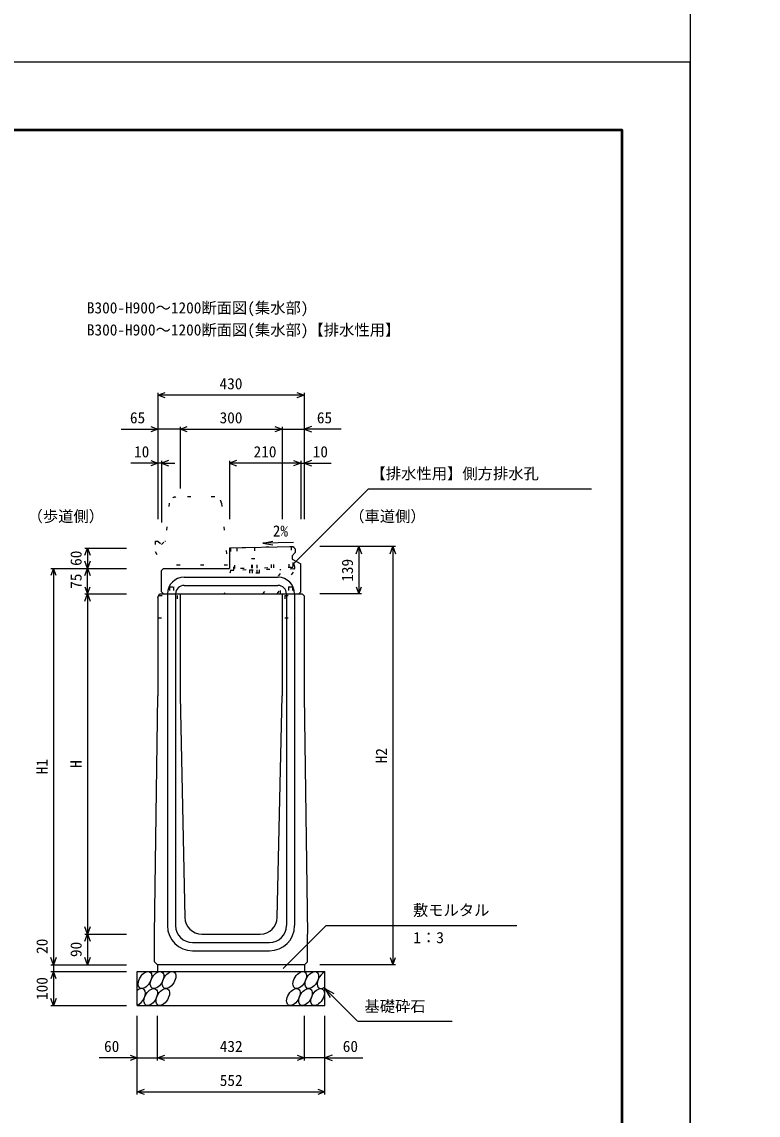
# Model space of a CAD drawing. Units: millimetres, scale not verified. Extents: x -12600 to 12600, y -5940 to 5940.
# Drawn here: x -6165 to -4000, y -3095 to 119 of the extents above; entities that cross this region are included whole.
import ezdxf
from ezdxf.enums import TextEntityAlignment as Align

# ---------------------------------------------------------------- set-up
doc = ezdxf.new("R2010")
doc.units = ezdxf.units.MM
doc.header["$LTSCALE"] = 40
doc.linetypes.add('DOTTED', pattern=[1.75, 0.25, -1.5])
for name, color, linetype, lineweight in [('0-0_DIM', 7, 'Continuous', 25), ('0-1_Defpoints', 5, 'Continuous', 25), ('0-2_HATCH', 6, 'Continuous', 25), ('0-5_OUTLINE', 3, 'Continuous', 25), ('0-6_OUTLINE2', 4, 'Continuous', 25), ('0-7_TXT', 7, 'Continuous', 25), ('0-8_WAKU', 3, 'Continuous', 25)]:
    doc.layers.add(name, color=color, linetype=linetype, lineweight=lineweight)
doc.styles.add('ＭＳ ゴシック', font='')
doc.styles.get('ＭＳ ゴシック').set_extended_font_data('MS Gothic')

msp = doc.modelspace()

# ---------------------------------------------------------------- linework, layer by layer
at = {"layer": '0-0_DIM'}
for p, q in [((-5765, -971.3), (-5765, -1342.94)), ((-5335, -978.8), (-5765, -978.8)), ((-5335, -971.3), (-5335, -1342.94)), ((-5873.38, -1078.8), (-5765, -1078.8)), ((-5700, -1078.8), (-5765, -1078.8)), ((-5700, -1071.3), (-5700, -1252.94)), ((-5700, -1078.8), (-5400, -1078.8)), ((-5400, -1071.3), (-5400, -1342.94)), ((-5400, -1078.8), (-5335, -1078.8)), ((-5226.62, -1078.8), (-5335, -1078.8)), ((-5765, -1178.8), (-5844.84, -1178.8)), ((-5755, -1178.8), (-5765, -1178.8)), ((-5755, -1171.3), (-5755, -1352.94)), ((-5755, -1178.8), (-5715.08, -1178.8)), ((-5555, -1171.3), (-5555, -1342.94)), ((-5345, -1178.8), (-5555, -1178.8)), ((-5345, -1171.3), (-5345, -1342.94)), ((-5345, -1178.8), (-5335, -1178.8)), ((-5335, -1178.8), (-5255.16, -1178.8)), ((-5368.17, -1476.24), (-5146.03, -1254.1)), ((-5146.03, -1254.1), (-4490.13, -1254.1)), ((-5979.5, -1427.94), (-5857, -1427.94)), ((-5972, -1427.94), (-5972, -1487.94)), ((-5066.5, -1423.94), (-5289, -1423.94)), ((-5174, -1423.94), (-5174, -1562.94)), ((-5074, -1423.94), (-5074, -2652.94)), ((-6079.5, -1487.94), (-5857, -1487.94)), ((-6072, -1487.94), (-6072, -2652.94)), ((-5972, -1562.94), (-5972, -1487.94)), ((-5979.5, -1562.94), (-5857, -1562.94)), ((-5972, -1562.94), (-5972, -2562.94)), ((-5166.5, -1562.94), (-5289, -1562.94)), ((-5396.89, -2663.75), (-5270.66, -2537.52)), ((-5270.66, -2537.52), (-4709.19, -2537.52)), ((-5979.5, -2562.94), (-5857, -2562.94)), ((-5972, -2562.94), (-5972, -2652.94)), ((-6079.5, -2652.94), (-5857, -2652.94)), ((-6072, -2652.94), (-6072, -2672.94)), ((-5066.5, -2652.94), (-5289, -2652.94)), ((-6079.5, -2672.94), (-5857, -2672.94)), ((-6072, -2672.94), (-6072, -2772.94)), ((-5274, -2722.94), (-5178.24, -2818.7)), ((-5274, -2722.94), (-5248.02, -2737.94)), ((-5274, -2722.94), (-5259, -2748.92)), ((-6079.5, -2772.94), (-5857, -2772.94)), ((-5826, -3034.31), (-5826, -2802.94)), ((-5766, -2934.31), (-5766, -2802.94)), ((-5334, -2934.31), (-5334, -2802.94)), ((-5274, -3034.31), (-5274, -2802.94)), ((-5177.24, -2818.7), (-4899.69, -2818.7)), ((-5826, -2926.81), (-5937.79, -2926.81)), ((-5826, -2926.81), (-5766, -2926.81)), ((-5766, -2926.81), (-5334, -2926.81)), ((-5274, -2926.81), (-5334, -2926.81)), ((-5274, -2926.81), (-5162.21, -2926.81)), ((-5826, -3026.81), (-5274, -3026.81))]:
    msp.add_line(p, q, dxfattribs=at)
for points in [[(-5743.86, -986.5), (-5765, -978.8), (-5743.86, -971.11)], [(-5356.14, -971.11), (-5335, -978.8), (-5356.14, -986.5)], [(-5786.14, -1071.11), (-5765, -1078.8), (-5786.14, -1086.5)], [(-5678.86, -1086.5), (-5700, -1078.8), (-5678.86, -1071.11)], [(-5421.14, -1071.11), (-5400, -1078.8), (-5421.14, -1086.5)], [(-5313.86, -1071.11), (-5335, -1078.8), (-5313.86, -1086.5)], [(-5786.14, -1171.11), (-5765, -1178.8), (-5786.14, -1186.5)], [(-5733.86, -1171.11), (-5755, -1178.8), (-5733.86, -1186.5)], [(-5533.86, -1171.11), (-5555, -1178.8), (-5533.86, -1186.5)], [(-5366.14, -1171.11), (-5345, -1178.8), (-5366.14, -1186.5)], [(-5313.86, -1171.11), (-5335, -1178.8), (-5313.86, -1186.5)], [(-5979.7, -1449.09), (-5972, -1427.94), (-5964.3, -1449.09)], [(-5181.7, -1445.09), (-5174, -1423.94), (-5166.3, -1445.09)], [(-5081.7, -1445.09), (-5074, -1423.94), (-5066.3, -1445.09)], [(-5964.3, -1466.8), (-5972, -1487.94), (-5979.7, -1466.8)], [(-6064.3, -1509.09), (-6072, -1487.94), (-6079.7, -1509.09)], [(-5979.7, -1509.09), (-5972, -1487.94), (-5964.3, -1509.09)], [(-5979.7, -1541.8), (-5972, -1562.94), (-5964.3, -1541.8)], [(-5181.7, -1541.8), (-5174, -1562.94), (-5166.3, -1541.8)], [(-5979.7, -1584.09), (-5972, -1562.94), (-5964.3, -1584.09)], [(-5964.3, -2541.8), (-5972, -2562.94), (-5979.7, -2541.8)], [(-5979.7, -2584.09), (-5972, -2562.94), (-5964.3, -2584.09)], [(-6064.3, -2631.8), (-6072, -2652.94), (-6079.7, -2631.8)], [(-5964.3, -2631.8), (-5972, -2652.94), (-5979.7, -2631.8)], [(-5081.7, -2631.8), (-5074, -2652.94), (-5066.3, -2631.8)], [(-6064.3, -2694.09), (-6072, -2672.94), (-6079.7, -2694.09)], [(-6064.3, -2751.8), (-6072, -2772.94), (-6079.7, -2751.8)], [(-5847.14, -2919.11), (-5826, -2926.81), (-5847.14, -2934.5)], [(-5744.86, -2934.5), (-5766, -2926.81), (-5744.86, -2919.11)], [(-5355.14, -2919.11), (-5334, -2926.81), (-5355.14, -2934.5)], [(-5252.86, -2919.11), (-5274, -2926.81), (-5252.86, -2934.5)], [(-5804.86, -3034.5), (-5826, -3026.81), (-5804.86, -3019.11)], [(-5295.14, -3019.11), (-5274, -3026.81), (-5295.14, -3034.5)]]:
    msp.add_lwpolyline(points, dxfattribs=at)
at = {"layer": '0-1_Defpoints'}
for points in [[(-4200, -5940), (12600, -5940), (12600, 5940), (-4200, 5940)], [(-12600, -5940), (-4200, -5940), (-4200, 0), (-12600, 0)]]:
    msp.add_lwpolyline(points, close=True, dxfattribs=at)
at = {"layer": '0-2_HATCH', "linetype": 'DOTTED'}
for p, q in [((-5367.54, -1424.08), (-5544, -1427.72)), ((-5541.65, -1493.19), (-5543, -1427.7)), ((-5538.75, -1488.62), (-5540, -1427.64)), ((-5533, -1427.49), (-5531.75, -1488.48)), ((-5486.76, -1487.55), (-5488.01, -1426.57)), ((-5481.02, -1426.42), (-5479.76, -1487.41)), ((-5430.77, -1486.4), (-5432.03, -1425.41)), ((-5423.77, -1486.25), (-5425.03, -1425.27)), ((-5378.78, -1485.33), (-5380.04, -1424.34)), ((-5373.04, -1424.2), (-5371.78, -1485.18)), ((-5368.54, -1424.1), (-5364.04, -1424.01)), ((-5367.37, -1480.59), (-5368.54, -1424.1)), ((-5362.75, -1486.5), (-5364.04, -1424.01)), ((-5473.13, -1487.27), (-5473.73, -1458.28)), ((-5371.78, -1485.18), (-5541.74, -1488.69)), ((-5365.69, -1489.56), (-5541.65, -1493.19)), ((-5487.96, -1492.08), (-5487.76, -1502.08)), ((-5474.11, -1491.79), (-5473.9, -1501.79))]:
    msp.add_line(p, q, dxfattribs=at)
for points in [[(-5544, -1427.72), (-5552, -1427.89), (-5550.66, -1492.87), (-5541.66, -1492.69)], [(-5489.13, -1487.6), (-5489.72, -1458.61), (-5473.73, -1458.28)]]:
    msp.add_lwpolyline(points, dxfattribs=at)
msp.add_lwpolyline([(-5494.89, -1492.22), (-5467.18, -1491.65), (-5466.97, -1501.65), (-5494.68, -1502.22)], close=True, dxfattribs=at)
for centre, radius in [((-5371.87, -1480.68), 4.5), ((-5365.75, -1486.56), 3)]:
    msp.add_arc(centre, radius, 271.18119, 1.18119, dxfattribs=at)
at = {"layer": '0-2_HATCH'}
for centre in [(-5803.11, -2697.94), (-5767.63, -2697.94), (-5732.16, -2697.94), (-5347.95, -2697.94), (-5312.48, -2697.94), (-5786.23, -2747.94), (-5750.75, -2747.94), (-5366.55, -2747.94), (-5331.07, -2747.94), (-5295.59, -2747.94)]:
    msp.add_ellipse(centre, major_axis=(14.54, 23.54), ratio=0.5792, dxfattribs=at)
for centre, start_param, end_param in [((-5277, -2697.94), 0.6666252, 4.1103269), ((-5821.7, -2747.94), 3.7419964, 7.318141)]:
    msp.add_ellipse(centre, major_axis=(14.54, 23.54), ratio=0.5792, start_param=start_param, end_param=end_param, dxfattribs=at)
at = {"layer": '0-5_OUTLINE', "linetype": 'DOTTED'}
for p, q in [((-5598.1, -1277.94), (-5711.9, -1277.94)), ((-5731.81, -1295.99), (-5743, -1407.94)), ((-5578.2, -1295.95), (-5560, -1477.94)), ((-5773, -1407.94), (-5773, -1437.94)), ((-5773, -1407.94), (-5765, -1407.94)), ((-5773, -1437.94), (-5750, -1477.94)), ((-5560, -1477.94), (-5750, -1477.94))]:
    msp.add_line(p, q, dxfattribs=at)
at = {"layer": '0-5_OUTLINE'}
for p, q in [((-5367, -1424.07), (-5555, -1427.94)), ((-5555, -1427.94), (-5555, -1487.94)), ((-5370, -1450.94), (-5361, -1440.94)), ((-5367, -1424.07), (-5361, -1429.94)), ((-5361, -1429.94), (-5361, -1440.94)), ((-5370, -1450.94), (-5370, -1460.94)), ((-5370, -1460.94), (-5345, -1473.94)), ((-5345, -1556.94), (-5345, -1473.94)), ((-5755, -1493.94), (-5749, -1487.94)), ((-5755, -1556.94), (-5755, -1493.94)), ((-5749, -1487.94), (-5555, -1487.94)), ((-5765, -1572.94), (-5760, -1562.94)), ((-5765, -1572.94), (-5765, -1862.94)), ((-5760, -1562.94), (-5341, -1562.94)), ((-5755, -1556.94), (-5749, -1562.94)), ((-5700, -1562.94), (-5700, -1862.94)), ((-5400, -1562.94), (-5400, -1862.94)), ((-5351, -1562.94), (-5345, -1556.94)), ((-5341, -1562.94), (-5335, -1568.94)), ((-5335, -1568.94), (-5335, -1862.94)), ((-5775, -2562.94), (-5765, -1862.94)), ((-5700, -1862.94), (-5686.05, -2514.01)), ((-5413.95, -2514.01), (-5400, -1862.94)), ((-5335, -1862.94), (-5325, -2562.94)), ((-5775, -2643.94), (-5775, -2562.94)), ((-5636.06, -2562.94), (-5463.94, -2562.94)), ((-5325, -2643.94), (-5325, -2562.94)), ((-5775, -2643.94), (-5766, -2652.94)), ((-5334, -2652.94), (-5766, -2652.94)), ((-5766, -2652.94), (-5766, -2672.94)), ((-5335, -2652.94), (-5765, -2652.94)), ((-5334, -2652.94), (-5325, -2643.94)), ((-5334, -2652.94), (-5334, -2672.94)), ((-5826, -2672.94), (-5274, -2672.94)), ((-5826, -2772.94), (-5826, -2672.94)), ((-5274, -2772.94), (-5274, -2672.94)), ((-5826, -2772.94), (-5274, -2772.94))]:
    msp.add_line(p, q, dxfattribs=at)
at = {"layer": '0-5_OUTLINE', "linetype": 'DOTTED'}
msp.add_lwpolyline([(-5765, -1407.94), (-5755, -1417.94), (-5745, -1407.94), (-5743, -1407.94)], dxfattribs=at)
for centre, start, end in [((-5711.9, -1297.94), 90, 174.40835), ((-5598.1, -1297.94), 4.08463, 90)]:
    msp.add_arc(centre, 20, start, end, dxfattribs=at)
at = {"layer": '0-5_OUTLINE'}
for centre, start, end in [((-5636.06, -2512.94), 181.22758, 269.80012), ((-5463.94, -2512.94), 270, 358.77242)]:
    msp.add_arc(centre, 50, start, end, dxfattribs=at)
at = {"layer": '0-6_OUTLINE2', "linetype": 'DOTTED'}
for p, q in [((-5456.89, -1562.94), (-5368.53, -1461.71)), ((-5414.35, -1562.94), (-5346.63, -1473.09)), ((-5550.67, -1492.37), (-5570, -1562.94)), ((-5405, -1562.94), (-5405, -1490.37)), ((-5731, -1542.44), (-5719, -1542.44)), ((-5731, -1542.44), (-5731, -1567.44)), ((-5719, -1542.44), (-5719, -1567.44)), ((-5381, -1542.44), (-5369, -1542.44)), ((-5381, -1542.44), (-5381, -1567.44)), ((-5369, -1542.44), (-5369, -1567.44)), ((-5762.25, -1567.44), (-5708, -1567.44)), ((-5708, -1567.44), (-5708, -1632.94)), ((-5392, -1567.44), (-5337.75, -1567.44)), ((-5765, -1632.94), (-5708, -1632.94))]:
    msp.add_line(p, q, dxfattribs=at)
at = {"layer": '0-6_OUTLINE2'}
for p, q in [((-5688, -1513.94), (-5412, -1513.94)), ((-5688, -1537.94), (-5412, -1537.94)), ((-5737, -1562.94), (-5737, -2537.94)), ((-5713, -1562.94), (-5713, -2537.94)), ((-5387, -1562.94), (-5387, -2537.94)), ((-5363, -1562.94), (-5363, -2537.94)), ((-5663, -2587.94), (-5437, -2587.94)), ((-5663, -2611.94), (-5437, -2611.94))]:
    msp.add_line(p, q, dxfattribs=at)
at = {"layer": '0-6_OUTLINE2', "linetype": 'DOTTED'}
msp.add_lwpolyline([(-5392, -1567.44), (-5392, -1632.94), (-5335, -1632.94)], dxfattribs=at)
at = {"layer": '0-6_OUTLINE2'}
for centre, radius, start, end in [((-5688, -1562.94), 49, 90, 180), ((-5688, -1562.94), 25, 90, 180), ((-5412, -1562.94), 49, 0, 90), ((-5412, -1562.94), 25, 0, 90), ((-5663, -2537.94), 74, 180, 270), ((-5663, -2537.94), 50, 180, 270), ((-5437, -2537.94), 50, 270, 0), ((-5437, -2537.94), 74, 270, 0)]:
    msp.add_arc(centre, radius, start, end, dxfattribs=at)
at = {"layer": '0-7_TXT'}
msp.add_line((-5456.83, -1413.5), (-5427.19, -1418.15), dxfattribs=at)
msp.add_lwpolyline([(-5366.41, -1411.78), (-5456.83, -1413.5), (-5427.39, -1407.73)], dxfattribs=at)
at = {"layer": '0-8_WAKU', "lineweight": 50}
msp.add_lwpolyline([(-12400, -5740), (-4400, -5740), (-4400, -200), (-12400, -200)], close=True, dxfattribs=at)

# ---------------------------------------------------------------- texts
at = {"layer": '0-0_DIM', "style": 'ＭＳ ゴシック'}
for s, p in [('430', (-5583.75, -971.3)), ('65', (-5847.34, -1071.3)), ('300', (-5583.75, -1071.3)), ('65', (-5297.66, -1071.3)), ('10', (-5835.21, -1171.3)), ('210', (-5483.75, -1171.3)), ('10', (-5309.79, -1171.3)), ('【排水性用】側方排水孔', (-5139.84, -1235.36)), ('（歩道側）', (-6148.39, -1361.05)), ('（車道側）', (-5202.57, -1361.05)), ('敷モルタル', (-5015.06, -2518.78)), ('1：3', (-5013.87, -2599.54)), ('基礎砕石', (-5157.68, -2801.53)), ('60', (-5923.5, -2919.31)), ('432', (-5583.22, -2919.31)), ('60', (-5221.5, -2919.31)), ('552', (-5583.22, -3019.31))]:
    msp.add_text(s, height=32.99, dxfattribs=at).set_placement(p, align=Align.BOTTOM_LEFT)
for s, p in [('60', (-5979.5, -1480.44)), ('139', (-5181.5, -1527.19)), ('75', (-5979.5, -1547.94)), ('H2', (-5081.5, -2060.94)), ('H1', (-6079.5, -2092.94)), ('H', (-5979.5, -2074.19)), ('20', (-6079.5, -2621.13)), ('90', (-5979.5, -2630.44)), ('100', (-6079.5, -2756.69))]:
    msp.add_text(s, height=32.99, rotation=90, dxfattribs=at).set_placement(p, align=Align.BOTTOM_LEFT)
at = {"layer": '0-7_TXT', "style": 'ＭＳ ゴシック'}
for s, p in [('B300-H900～1200断面図(集水部)', (-5973.96, -748.2)), ('B300-H900～1200断面図(集水部)【排水性用】', (-5973.96, -813.07)), ('2%', (-5427.26, -1404.17))]:
    msp.add_text(s, height=32.99, dxfattribs=at).set_placement(p, align=Align.BOTTOM_LEFT)

doc.saveas('drawing.dxf')
